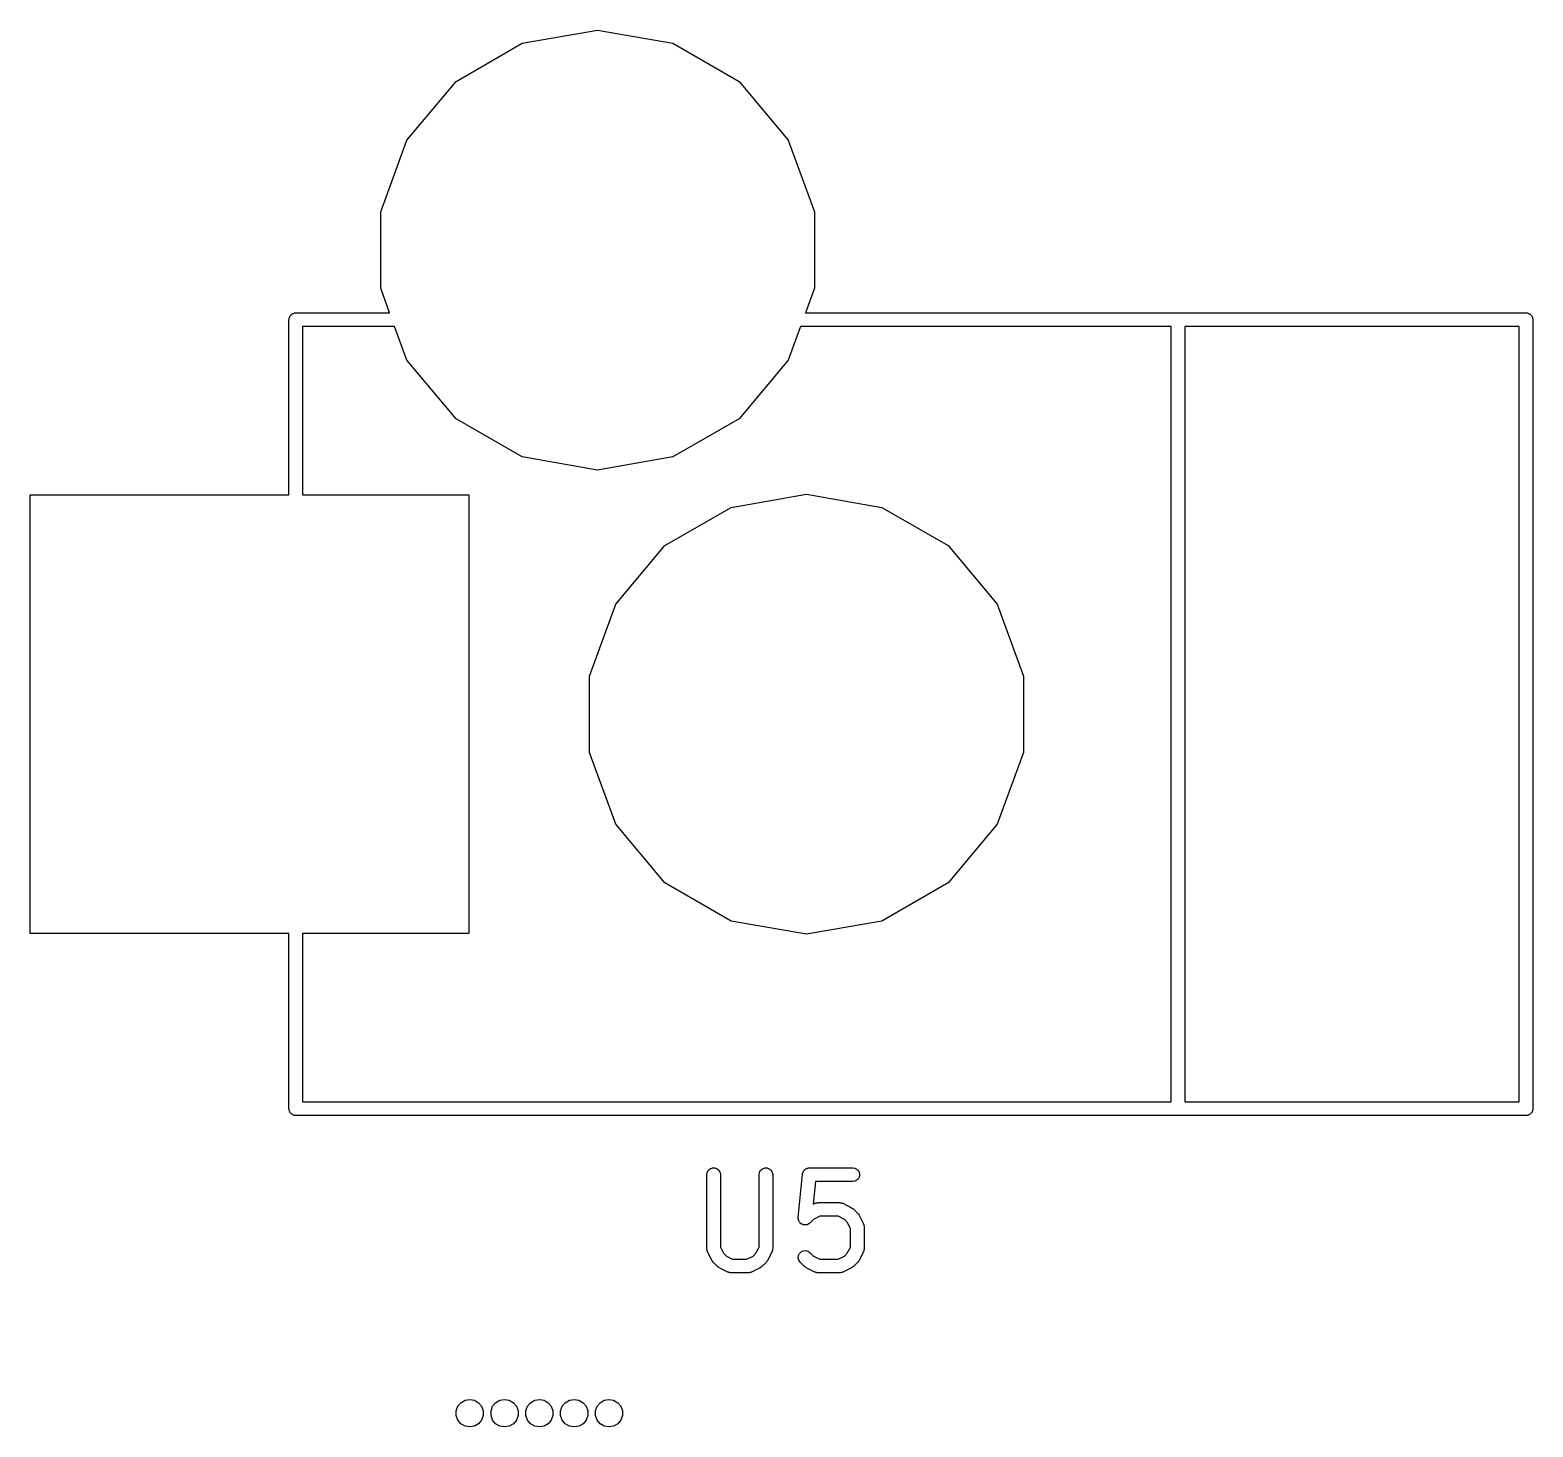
# Model space of a CAD drawing. Extents: x 94.4 to 182.1, y -155.6 to -78.6.
# Drawn here: x 165.7 to 182.14, y -128.34 to -113.04 of the extents above; entities that cross this region are included whole.
import ezdxf

# ---------------------------------------------------------------- set-up
doc = ezdxf.new("R2010")
doc.units = 0
doc.header["$MEASUREMENT"] = 0
doc.layers.add('BLACK', color=7, linetype='CONTINUOUS')

msp = doc.modelspace()

# ---------------------------------------------------------------- linework, layer by layer
at = {"layer": 'BLACK'}
for p, q in [((171.083, -113.19), (171.907, -113.045)), ((171.907, -113.045), (172.731, -113.19)), ((170.358, -113.608), (171.083, -113.19)), ((172.731, -113.19), (173.456, -113.608)), ((169.82, -114.249), (170.358, -113.608)), ((173.456, -113.608), (173.994, -114.249)), ((169.534, -115.036), (169.82, -114.249)), ((173.994, -114.249), (174.28, -115.036)), ((169.534, -115.872), (169.534, -115.036)), ((174.28, -115.036), (174.28, -115.872)), ((169.632, -116.141), (169.534, -115.872)), ((174.28, -115.872), (174.182, -116.141)), ((168.53, -116.216), (168.531, -116.21)), ((168.53, -118.134), (168.53, -116.216)), ((168.531, -116.203), (168.533, -116.197)), ((168.531, -116.21), (168.531, -116.203)), ((168.533, -116.197), (168.535, -116.19)), ((168.535, -116.19), (168.538, -116.185)), ((168.538, -116.185), (168.54, -116.179)), ((168.54, -116.179), (168.544, -116.173)), ((168.544, -116.173), (168.548, -116.168)), ((168.548, -116.168), (168.553, -116.164)), ((168.553, -116.164), (168.557, -116.159)), ((168.557, -116.159), (168.562, -116.155)), ((168.562, -116.155), (168.568, -116.151)), ((168.568, -116.151), (168.574, -116.149)), ((168.574, -116.149), (168.579, -116.146)), ((168.579, -116.146), (168.586, -116.144)), ((168.586, -116.144), (168.592, -116.142)), ((168.592, -116.142), (168.599, -116.142)), ((168.599, -116.142), (168.605, -116.141)), ((168.605, -116.141), (169.632, -116.141)), ((174.182, -116.141), (182.067, -116.141)), ((182.067, -116.141), (182.073, -116.142)), ((182.073, -116.142), (182.08, -116.142)), ((182.08, -116.142), (182.086, -116.144)), ((182.086, -116.144), (182.093, -116.146)), ((182.093, -116.146), (182.098, -116.149)), ((182.098, -116.149), (182.105, -116.151)), ((182.105, -116.151), (182.11, -116.155)), ((182.11, -116.155), (182.115, -116.159)), ((182.115, -116.159), (182.119, -116.164)), ((182.119, -116.164), (182.124, -116.168)), ((182.124, -116.168), (182.128, -116.173)), ((182.128, -116.173), (182.132, -116.179)), ((182.132, -116.179), (182.134, -116.185)), ((182.134, -116.185), (182.137, -116.19)), ((182.137, -116.19), (182.139, -116.197)), ((182.139, -116.197), (182.141, -116.203)), ((182.141, -116.203), (182.141, -116.21)), ((182.141, -116.21), (182.142, -116.216)), ((182.142, -116.216), (182.142, -124.852)), ((169.686, -116.291), (168.68, -116.291)), ((168.68, -116.291), (168.68, -118.134)), ((169.82, -116.659), (169.686, -116.291)), ((174.128, -116.291), (173.994, -116.659)), ((178.182, -116.291), (174.128, -116.291)), ((178.182, -124.777), (178.182, -116.291)), ((181.992, -116.291), (178.332, -116.291)), ((178.332, -116.291), (178.332, -124.777)), ((181.992, -124.777), (181.992, -116.291)), ((170.358, -117.3), (169.82, -116.659)), ((173.994, -116.659), (173.456, -117.3)), ((171.083, -117.718), (170.358, -117.3)), ((173.456, -117.3), (172.731, -117.718)), ((171.907, -117.863), (171.083, -117.718)), ((172.731, -117.718), (171.907, -117.863)), ((165.697, -122.934), (165.697, -118.134)), ((165.697, -118.134), (168.53, -118.134)), ((168.68, -118.134), (170.497, -118.134)), ((170.497, -118.134), (170.497, -122.934)), ((173.369, -118.27), (174.193, -118.125)), ((174.193, -118.125), (175.017, -118.27)), ((172.644, -118.688), (173.369, -118.27)), ((175.017, -118.27), (175.742, -118.688)), ((172.106, -119.329), (172.644, -118.688)), ((175.742, -118.688), (176.28, -119.329)), ((171.82, -120.116), (172.106, -119.329)), ((176.28, -119.329), (176.566, -120.116)), ((171.82, -120.952), (171.82, -120.116)), ((176.566, -120.116), (176.566, -120.952)), ((172.106, -121.739), (171.82, -120.952)), ((176.566, -120.952), (176.28, -121.739)), ((172.644, -122.38), (172.106, -121.739)), ((176.28, -121.739), (175.742, -122.38)), ((173.369, -122.798), (172.644, -122.38)), ((175.742, -122.38), (175.017, -122.798)), ((174.193, -122.943), (173.369, -122.798)), ((175.017, -122.798), (174.193, -122.943)), ((168.53, -122.934), (165.697, -122.934)), ((168.53, -124.852), (168.53, -122.934)), ((170.497, -122.934), (168.68, -122.934)), ((168.68, -122.934), (168.68, -124.777)), ((168.68, -124.777), (178.182, -124.777)), ((178.332, -124.777), (181.992, -124.777)), ((168.531, -124.858), (168.53, -124.852)), ((168.531, -124.865), (168.531, -124.858)), ((168.533, -124.871), (168.531, -124.865)), ((168.535, -124.878), (168.533, -124.871)), ((168.538, -124.883), (168.535, -124.878)), ((168.54, -124.89), (168.538, -124.883)), ((168.544, -124.895), (168.54, -124.89)), ((168.548, -124.9), (168.544, -124.895)), ((168.553, -124.904), (168.548, -124.9)), ((168.557, -124.909), (168.553, -124.904)), ((168.562, -124.913), (168.557, -124.909)), ((168.568, -124.917), (168.562, -124.913)), ((168.574, -124.919), (168.568, -124.917)), ((168.579, -124.922), (168.574, -124.919)), ((168.586, -124.924), (168.579, -124.922)), ((168.592, -124.926), (168.586, -124.924)), ((168.599, -124.926), (168.592, -124.926)), ((168.605, -124.927), (168.599, -124.926)), ((182.067, -124.927), (168.605, -124.927)), ((182.073, -124.926), (182.067, -124.927)), ((182.08, -124.926), (182.073, -124.926)), ((182.086, -124.924), (182.08, -124.926)), ((182.093, -124.922), (182.086, -124.924)), ((182.098, -124.919), (182.093, -124.922)), ((182.105, -124.917), (182.098, -124.919)), ((182.11, -124.913), (182.105, -124.917)), ((182.115, -124.909), (182.11, -124.913)), ((182.119, -124.904), (182.115, -124.909)), ((182.124, -124.9), (182.119, -124.904)), ((182.128, -124.895), (182.124, -124.9)), ((182.132, -124.89), (182.128, -124.895)), ((182.134, -124.883), (182.132, -124.89)), ((182.137, -124.878), (182.134, -124.883)), ((182.139, -124.871), (182.137, -124.878)), ((182.141, -124.865), (182.139, -124.871)), ((182.142, -124.852), (182.141, -124.858)), ((182.141, -124.858), (182.141, -124.865)), ((173.102, -125.574), (173.107, -125.549)), ((173.102, -126.384), (173.102, -125.574)), ((173.107, -125.549), (173.12, -125.526)), ((173.12, -125.526), (173.14, -125.509)), ((173.14, -125.509), (173.164, -125.501)), ((173.164, -125.501), (173.19, -125.501)), ((173.19, -125.501), (173.215, -125.509)), ((173.215, -125.509), (173.235, -125.526)), ((173.235, -125.526), (173.248, -125.549)), ((173.248, -125.549), (173.252, -125.574)), ((173.252, -125.574), (173.252, -126.366)), ((173.674, -125.574), (173.678, -125.549)), ((173.674, -126.366), (173.674, -125.574)), ((173.678, -125.549), (173.691, -125.526)), ((173.691, -125.526), (173.711, -125.509)), ((173.711, -125.509), (173.736, -125.501)), ((173.736, -125.501), (173.762, -125.501)), ((173.762, -125.501), (173.786, -125.509)), ((173.786, -125.509), (173.806, -125.526)), ((173.806, -125.526), (173.819, -125.549)), ((173.819, -125.549), (173.824, -125.574)), ((173.824, -125.574), (173.824, -126.384)), ((174.102, -126.043), (174.15, -125.567)), ((174.15, -125.567), (174.151, -125.564)), ((174.151, -125.561), (174.154, -125.552)), ((174.151, -125.564), (174.151, -125.561)), ((174.154, -125.552), (174.157, -125.542)), ((174.157, -125.542), (174.159, -125.54)), ((174.159, -125.54), (174.16, -125.537)), ((174.16, -125.537), (174.166, -125.529)), ((174.166, -125.529), (174.172, -125.521)), ((174.172, -125.521), (174.175, -125.519)), ((174.175, -125.519), (174.177, -125.517)), ((174.177, -125.517), (174.185, -125.512)), ((174.185, -125.512), (174.194, -125.506)), ((174.194, -125.506), (174.197, -125.505)), ((174.197, -125.505), (174.199, -125.504)), ((174.199, -125.504), (174.209, -125.502)), ((174.209, -125.502), (174.219, -125.5)), ((174.219, -125.5), (174.222, -125.5)), ((174.222, -125.5), (174.225, -125.499)), ((174.225, -125.499), (174.701, -125.499)), ((174.701, -125.499), (174.727, -125.504)), ((174.727, -125.504), (174.749, -125.517)), ((174.749, -125.632), (174.727, -125.645)), ((174.749, -125.517), (174.766, -125.537)), ((174.766, -125.612), (174.749, -125.632)), ((174.766, -125.537), (174.775, -125.561)), ((174.775, -125.587), (174.766, -125.612)), ((174.775, -125.561), (174.775, -125.587)), ((174.293, -125.649), (174.268, -125.898)), ((174.701, -125.649), (174.293, -125.649)), ((174.727, -125.645), (174.701, -125.649)), ((174.268, -125.898), (174.286, -125.888)), ((174.286, -125.888), (174.291, -125.887)), ((174.291, -125.887), (174.294, -125.885)), ((174.294, -125.885), (174.303, -125.883)), ((174.303, -125.883), (174.311, -125.881)), ((174.311, -125.881), (174.316, -125.881)), ((174.316, -125.881), (174.32, -125.88)), ((174.32, -125.88), (174.558, -125.88)), ((174.558, -125.88), (174.562, -125.881)), ((174.562, -125.881), (174.567, -125.881)), ((174.567, -125.881), (174.575, -125.883)), ((174.575, -125.883), (174.584, -125.885)), ((174.584, -125.885), (174.587, -125.887)), ((174.587, -125.887), (174.592, -125.888)), ((174.592, -125.888), (174.687, -125.936)), ((174.687, -125.936), (174.696, -125.943)), ((174.696, -125.943), (174.706, -125.95)), ((174.706, -125.95), (174.754, -125.998)), ((174.103, -126.044), (174.102, -126.043)), ((174.103, -126.057), (174.102, -126.044)), ((174.102, -126.044), (174.103, -126.044)), ((174.104, -126.069), (174.103, -126.057)), ((174.105, -126.07), (174.104, -126.069)), ((174.11, -126.081), (174.105, -126.07)), ((174.105, -126.07), (174.105, -126.07)), ((174.115, -126.093), (174.11, -126.081)), ((174.116, -126.094), (174.115, -126.093)), ((174.115, -126.093), (174.115, -126.093)), ((174.125, -126.102), (174.116, -126.094)), ((174.133, -126.111), (174.125, -126.102)), ((174.134, -126.112), (174.133, -126.111)), ((174.145, -126.117), (174.134, -126.112)), ((174.134, -126.112), (174.134, -126.112)), ((174.157, -126.123), (174.145, -126.117)), ((174.158, -126.123), (174.157, -126.123)), ((174.157, -126.123), (174.157, -126.123)), ((174.17, -126.124), (174.158, -126.123)), ((174.183, -126.125), (174.17, -126.124)), ((174.184, -126.125), (174.183, -126.125)), ((174.183, -126.125), (174.183, -126.125)), ((174.196, -126.122), (174.184, -126.125)), ((174.208, -126.119), (174.196, -126.122)), ((174.209, -126.119), (174.208, -126.119)), ((174.208, -126.119), (174.208, -126.119)), ((174.219, -126.111), (174.209, -126.119)), ((174.229, -126.104), (174.219, -126.111)), ((174.23, -126.104), (174.229, -126.104)), ((174.269, -126.065), (174.23, -126.104)), ((174.23, -126.104), (174.23, -126.104)), ((174.338, -126.03), (174.269, -126.065)), ((174.54, -126.03), (174.338, -126.03)), ((174.609, -126.065), (174.54, -126.03)), ((174.639, -126.095), (174.609, -126.065)), ((174.674, -126.164), (174.639, -126.095)), ((174.754, -125.998), (174.761, -126.007)), ((174.761, -126.007), (174.768, -126.017)), ((174.768, -126.017), (174.816, -126.112)), ((174.816, -126.112), (174.817, -126.116)), ((174.817, -126.116), (174.819, -126.12)), ((174.819, -126.12), (174.821, -126.129)), ((174.821, -126.129), (174.823, -126.137)), ((174.674, -126.366), (174.674, -126.164)), ((174.823, -126.137), (174.823, -126.142)), ((174.823, -126.142), (174.824, -126.146)), ((174.824, -126.146), (174.824, -126.384)), ((173.103, -126.388), (173.102, -126.384)), ((173.103, -126.392), (173.103, -126.388)), ((173.105, -126.401), (173.103, -126.392)), ((173.107, -126.41), (173.105, -126.401)), ((173.109, -126.413), (173.107, -126.41)), ((173.11, -126.417), (173.109, -126.413)), ((173.158, -126.513), (173.11, -126.417)), ((173.252, -126.366), (173.286, -126.435)), ((173.286, -126.435), (173.317, -126.465)), ((173.609, -126.465), (173.639, -126.435)), ((173.639, -126.435), (173.674, -126.366)), ((173.816, -126.417), (173.768, -126.513)), ((173.817, -126.413), (173.816, -126.417)), ((173.819, -126.41), (173.817, -126.413)), ((173.821, -126.401), (173.819, -126.41)), ((173.823, -126.392), (173.821, -126.401)), ((173.824, -126.384), (173.823, -126.388)), ((173.823, -126.388), (173.823, -126.392)), ((174.102, -126.486), (174.105, -126.46)), ((174.105, -126.46), (174.116, -126.436)), ((174.116, -126.436), (174.134, -126.418)), ((174.134, -126.418), (174.158, -126.407)), ((174.158, -126.407), (174.184, -126.404)), ((174.184, -126.404), (174.209, -126.411)), ((174.209, -126.411), (174.23, -126.426)), ((174.23, -126.426), (174.269, -126.465)), ((174.609, -126.465), (174.639, -126.435)), ((174.639, -126.435), (174.674, -126.366)), ((174.816, -126.417), (174.768, -126.513)), ((174.817, -126.413), (174.816, -126.417)), ((174.819, -126.41), (174.817, -126.413)), ((174.821, -126.401), (174.819, -126.41)), ((174.823, -126.392), (174.821, -126.401)), ((174.824, -126.384), (174.823, -126.388)), ((174.823, -126.388), (174.823, -126.392)), ((173.165, -126.522), (173.158, -126.513)), ((173.172, -126.532), (173.165, -126.522)), ((173.219, -126.58), (173.172, -126.532)), ((173.229, -126.587), (173.219, -126.58)), ((173.239, -126.594), (173.229, -126.587)), ((173.334, -126.641), (173.239, -126.594)), ((173.317, -126.465), (173.385, -126.499)), ((173.385, -126.499), (173.54, -126.499)), ((173.54, -126.499), (173.609, -126.465)), ((173.687, -126.594), (173.592, -126.641)), ((173.696, -126.587), (173.687, -126.594)), ((173.706, -126.58), (173.696, -126.587)), ((173.754, -126.532), (173.706, -126.58)), ((173.761, -126.522), (173.754, -126.532)), ((173.768, -126.513), (173.761, -126.522)), ((174.109, -126.511), (174.102, -126.486)), ((174.124, -126.532), (174.109, -126.511)), ((174.172, -126.58), (174.124, -126.532)), ((174.182, -126.587), (174.172, -126.58)), ((174.191, -126.594), (174.182, -126.587)), ((174.286, -126.641), (174.191, -126.594)), ((174.269, -126.465), (174.338, -126.499)), ((174.338, -126.499), (174.54, -126.499)), ((174.54, -126.499), (174.609, -126.465)), ((174.687, -126.594), (174.592, -126.641)), ((174.696, -126.587), (174.687, -126.594)), ((174.706, -126.58), (174.696, -126.587)), ((174.754, -126.532), (174.706, -126.58)), ((174.761, -126.522), (174.754, -126.532)), ((174.768, -126.513), (174.761, -126.522)), ((173.338, -126.643), (173.334, -126.641)), ((173.342, -126.645), (173.338, -126.643)), ((173.351, -126.646), (173.342, -126.645)), ((173.359, -126.649), (173.351, -126.646)), ((173.363, -126.649), (173.359, -126.649)), ((173.368, -126.649), (173.363, -126.649)), ((173.558, -126.649), (173.368, -126.649)), ((173.562, -126.649), (173.558, -126.649)), ((173.567, -126.649), (173.562, -126.649)), ((173.575, -126.646), (173.567, -126.649)), ((173.584, -126.645), (173.575, -126.646)), ((173.587, -126.643), (173.584, -126.645)), ((173.592, -126.641), (173.587, -126.643)), ((174.291, -126.643), (174.286, -126.641)), ((174.294, -126.645), (174.291, -126.643)), ((174.303, -126.646), (174.294, -126.645)), ((174.311, -126.649), (174.303, -126.646)), ((174.316, -126.649), (174.311, -126.649)), ((174.32, -126.649), (174.316, -126.649)), ((174.558, -126.649), (174.32, -126.649)), ((174.562, -126.649), (174.558, -126.649)), ((174.567, -126.649), (174.562, -126.649)), ((174.575, -126.646), (174.567, -126.649)), ((174.584, -126.645), (174.575, -126.646)), ((174.587, -126.643), (174.584, -126.645)), ((174.592, -126.641), (174.587, -126.643)), ((170.378, -128.11), (170.411, -128.07)), ((170.411, -128.07), (170.457, -128.044)), ((170.457, -128.044), (170.508, -128.034)), ((170.508, -128.034), (170.559, -128.044)), ((170.559, -128.044), (170.605, -128.07)), ((170.605, -128.07), (170.638, -128.11)), ((170.759, -128.11), (170.792, -128.07)), ((170.792, -128.07), (170.838, -128.044)), ((170.838, -128.044), (170.889, -128.034)), ((170.889, -128.034), (170.94, -128.044)), ((170.94, -128.044), (170.986, -128.07)), ((170.986, -128.07), (171.019, -128.11)), ((171.14, -128.11), (171.173, -128.07)), ((171.173, -128.07), (171.219, -128.044)), ((171.219, -128.044), (171.27, -128.034)), ((171.27, -128.034), (171.321, -128.044)), ((171.321, -128.044), (171.367, -128.07)), ((171.367, -128.07), (171.4, -128.11)), ((171.521, -128.11), (171.554, -128.07)), ((171.554, -128.07), (171.6, -128.044)), ((171.6, -128.044), (171.651, -128.034)), ((171.651, -128.034), (171.702, -128.044)), ((171.702, -128.044), (171.748, -128.07)), ((171.748, -128.07), (171.781, -128.11)), ((171.902, -128.11), (171.935, -128.07)), ((171.935, -128.07), (171.981, -128.044)), ((171.981, -128.044), (172.032, -128.034)), ((172.032, -128.034), (172.083, -128.044)), ((172.083, -128.044), (172.129, -128.07)), ((172.129, -128.07), (172.162, -128.11)), ((170.36, -128.159), (170.378, -128.11)), ((170.36, -128.211), (170.36, -128.159)), ((170.378, -128.26), (170.36, -128.211)), ((170.411, -128.3), (170.378, -128.26)), ((170.638, -128.26), (170.605, -128.3)), ((170.638, -128.11), (170.656, -128.159)), ((170.656, -128.211), (170.638, -128.26)), ((170.656, -128.159), (170.656, -128.211)), ((170.741, -128.159), (170.759, -128.11)), ((170.741, -128.211), (170.741, -128.159)), ((170.759, -128.26), (170.741, -128.211)), ((170.792, -128.3), (170.759, -128.26)), ((171.019, -128.26), (170.986, -128.3)), ((171.019, -128.11), (171.037, -128.159)), ((171.037, -128.211), (171.019, -128.26)), ((171.037, -128.159), (171.037, -128.211)), ((171.122, -128.159), (171.14, -128.11)), ((171.122, -128.211), (171.122, -128.159)), ((171.14, -128.26), (171.122, -128.211)), ((171.173, -128.3), (171.14, -128.26)), ((171.4, -128.26), (171.367, -128.3)), ((171.4, -128.11), (171.418, -128.159)), ((171.418, -128.211), (171.4, -128.26)), ((171.418, -128.159), (171.418, -128.211)), ((171.503, -128.159), (171.521, -128.11)), ((171.503, -128.211), (171.503, -128.159)), ((171.521, -128.26), (171.503, -128.211)), ((171.554, -128.3), (171.521, -128.26)), ((171.781, -128.26), (171.748, -128.3)), ((171.781, -128.11), (171.799, -128.159)), ((171.799, -128.211), (171.781, -128.26)), ((171.799, -128.159), (171.799, -128.211)), ((171.884, -128.159), (171.902, -128.11)), ((171.884, -128.211), (171.884, -128.159)), ((171.902, -128.26), (171.884, -128.211)), ((171.935, -128.3), (171.902, -128.26)), ((172.162, -128.26), (172.129, -128.3)), ((172.162, -128.11), (172.18, -128.159)), ((172.18, -128.211), (172.162, -128.26)), ((172.18, -128.159), (172.18, -128.211)), ((170.457, -128.326), (170.411, -128.3)), ((170.508, -128.336), (170.457, -128.326)), ((170.559, -128.326), (170.508, -128.336)), ((170.605, -128.3), (170.559, -128.326)), ((170.838, -128.326), (170.792, -128.3)), ((170.889, -128.336), (170.838, -128.326)), ((170.94, -128.326), (170.889, -128.336)), ((170.986, -128.3), (170.94, -128.326)), ((171.219, -128.326), (171.173, -128.3)), ((171.27, -128.336), (171.219, -128.326)), ((171.321, -128.326), (171.27, -128.336)), ((171.367, -128.3), (171.321, -128.326)), ((171.6, -128.326), (171.554, -128.3)), ((171.651, -128.336), (171.6, -128.326)), ((171.702, -128.326), (171.651, -128.336)), ((171.748, -128.3), (171.702, -128.326)), ((171.981, -128.326), (171.935, -128.3)), ((172.032, -128.336), (171.981, -128.326)), ((172.083, -128.326), (172.032, -128.336)), ((172.129, -128.3), (172.083, -128.326))]:
    msp.add_line(p, q, dxfattribs=at)

doc.saveas('drawing.dxf')
